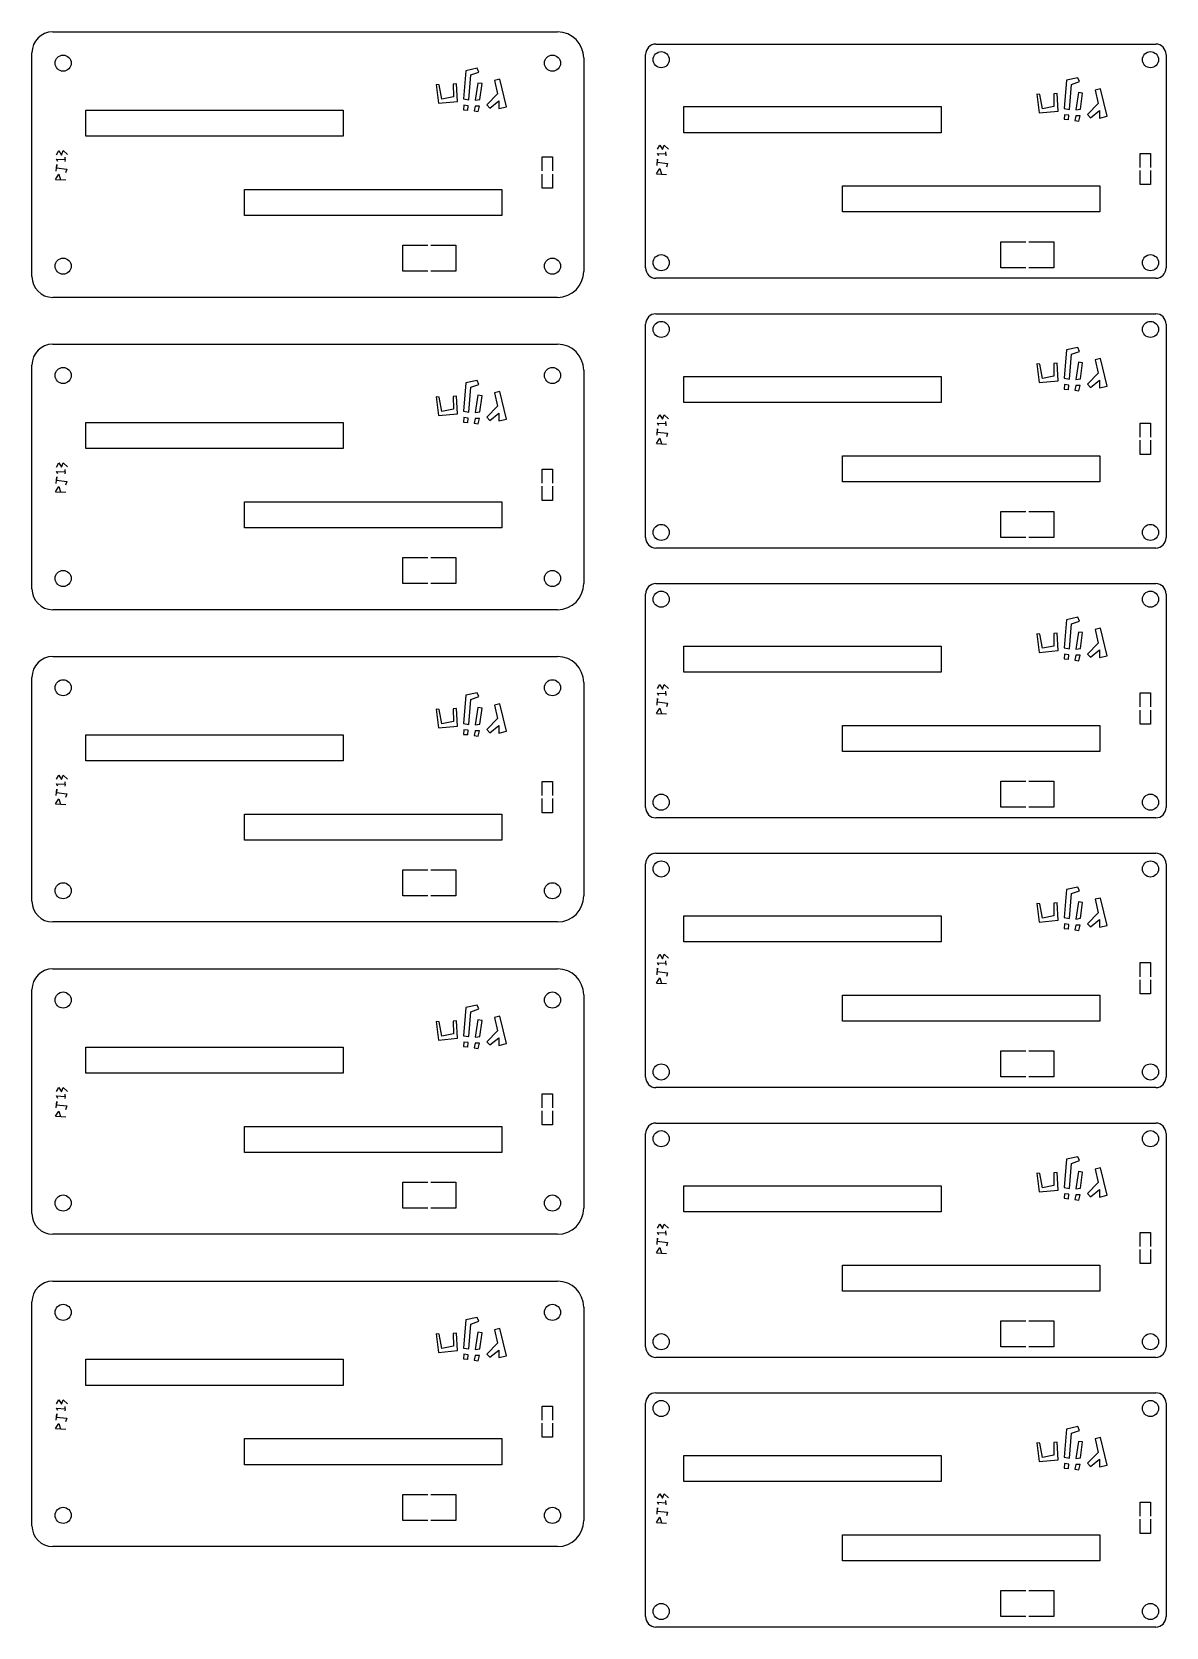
# Model space of a CAD drawing. Header units: inches. Extents: x 130 to 348, y 114 to 420.
import ezdxf

# ---------------------------------------------------------------- set-up
doc = ezdxf.new("R2010")
doc.units = ezdxf.units.IN
doc.header["$MEASUREMENT"] = 0
doc.layers.add('1', color=7, linetype='Continuous')
doc.layers.add('2_1', color=7, linetype='Continuous')

# ---------------------------------------------------------------- blocks, each defined once
blk = doc.blocks.new('*U8')
at = {"layer": '1'}
for p, q in [((-49, 25.5), (48, 25.5)), ((-53, -21.5), (-53, 21.5)), ((32.53, 18.53), (30.37, 18.05)), ((32.85, 17.79), (32.53, 18.53)), ((53, 20.5), (53, -20.5)), ((25.23, 15.32), (24.64, 15.38)), ((24.64, 15.38), (25.13, 11.79)), ((28.55, 15.5), (27.9, 15.45)), ((27.9, 15.45), (27.96, 13.01)), ((28.73, 12.15), (28.55, 15.5)), ((30.37, 18.05), (29.92, 12.64)), ((30.95, 12.47), (31.32, 17.26)), ((31.32, 17.26), (32.85, 17.79)), ((32.66, 15.68), (32.18, 12.38)), ((33.47, 15.59), (32.66, 15.68)), ((33.04, 12.52), (33.47, 15.59)), ((36.92, 16.42), (35.86, 16.17)), ((35.86, 16.17), (36.47, 13.58)), ((38.15, 11.13), (36.92, 16.42)), ((25.77, 12.57), (25.23, 15.32)), ((27.96, 13.01), (25.77, 12.57)), ((29.92, 12.64), (30.95, 12.47)), ((32.18, 12.38), (33.04, 12.52)), ((36.47, 13.58), (34.38, 11.46)), ((34.98, 10.87), (36.69, 12.26)), ((36.69, 12.26), (36.69, 10.8)), ((-42.67, 5.48), (-42.67, 10.48)), ((-42.67, 10.48), (6.78, 10.48)), ((6.78, 10.48), (6.78, 5.48)), ((25.13, 11.79), (28.73, 12.15)), ((29.97, 11.44), (29.9, 10.55)), ((29.9, 10.55), (30.74, 10.49)), ((30.81, 11.32), (29.97, 11.44)), ((30.74, 10.46), (30.81, 11.32)), ((32.18, 11.23), (31.97, 10.32)), ((31.97, 10.32), (32.7, 10.18)), ((32.99, 11.23), (32.18, 11.23)), ((32.7, 10.18), (32.99, 11.23)), ((34.38, 11.46), (34.98, 10.87)), ((36.69, 10.8), (38.15, 11.13)), ((6.78, 5.48), (-42.67, 5.48)), ((-48.32, -1.23), (-48.24, 0.01)), ((-48.24, 0.01), (-48.28, -0.61)), ((-48.25, 1.91), (-47.82, 2.71)), ((-48, 0.62), (-48.25, 1.07)), ((-48.25, 1.07), (-46.64, 0.99)), ((-47.82, 2.71), (-47.29, 1.85)), ((-47.29, 1.85), (-46.98, 2.71)), ((-46.98, 2.71), (-46.16, 1.93)), ((-46.64, 0.99), (-46.66, 0.59)), ((-46.64, 0.99), (-46.62, 1.41)), ((-48.46, -2.83), (-47.8, -1.82)), ((-48.46, -2.83), (-46.51, -2.95)), ((-48.28, -0.61), (-46.3, -0.85)), ((-47.8, -1.82), (-47.49, -2.89)), ((-46.3, -0.85), (-46.54, -1.56)), ((-12.19, -9.76), (-12.19, -4.76)), ((-12.19, -4.76), (37.26, -4.76)), ((37.26, -4.76), (37.26, -9.76)), ((37.26, -9.76), (-12.16, -9.76)), ((48, -25.5), (-49, -25.5))]:
    blk.add_line(p, q, dxfattribs=at)
for centre in [(-47, 19.5), (47, 19.5), (-47, -19.5), (47, -19.5)]:
    blk.add_circle(centre, 1.55, dxfattribs=at)
for centre, radius, start, end in [((-49, 21.5), 4, 90, 180), ((48, 20.5), 5, 0, 90), ((48, -20.5), 5, 270, 0), ((-49, -21.5), 4, 180, 270)]:
    blk.add_arc(centre, radius, start, end, dxfattribs=at)
at = {"layer": '2_1'}
for p, q in [((45, -1.2), (45, 1.5)), ((45, 1.5), (47, 1.5)), ((47, 1.5), (47, -1.2)), ((45, -4.5), (45, -1.8)), ((47, -1.8), (47, -4.5)), ((47, -4.5), (45, -4.5)), ((18.26, -20.46), (18.26, -15.46)), ((18.26, -15.46), (23.04, -15.46)), ((23.64, -15.46), (28.42, -15.46)), ((28.42, -15.46), (28.42, -20.46)), ((23.04, -20.46), (18.26, -20.46)), ((28.42, -20.46), (23.64, -20.46))]:
    blk.add_line(p, q, dxfattribs=at)
blk = doc.blocks.new('*U9')
at = {"layer": '1', "color": 0, "linetype": 'ByBlock', "lineweight": -2, "transparency": 16777216}
for p in [(0, 0), (0, -60), (0, -120), (0, -180), (0, -240)]:
    blk.add_blockref('*U8', p, dxfattribs=at)
blk = doc.blocks.new('*U10')
at = {"layer": '1'}
for p, q in [((30.87, 15.55), (30.43, 10.14)), ((33.04, 16.02), (30.87, 15.55)), ((33.35, 15.29), (33.04, 16.02)), ((25.73, 12.81), (25.15, 12.87)), ((25.15, 12.87), (25.63, 9.29)), ((26.27, 10.07), (25.73, 12.81)), ((29.05, 13), (28.41, 12.94)), ((28.41, 12.94), (28.46, 10.5)), ((29.24, 9.64), (29.05, 13)), ((31.45, 9.96), (31.82, 14.76)), ((31.82, 14.76), (33.35, 15.29)), ((33.16, 13.18), (32.68, 9.88)), ((33.97, 13.08), (33.16, 13.18)), ((33.54, 10.02), (33.97, 13.08)), ((37.42, 13.91), (36.37, 13.67)), ((36.37, 13.67), (36.97, 11.07)), ((38.65, 8.63), (37.42, 13.91)), ((25.63, 9.29), (29.24, 9.64)), ((28.46, 10.5), (26.27, 10.07)), ((30.43, 10.14), (31.45, 9.96)), ((32.68, 9.88), (33.54, 10.02)), ((36.97, 11.07), (34.88, 8.96)), ((35.49, 8.36), (37.2, 9.76)), ((37.2, 9.76), (37.2, 8.29)), ((30.47, 8.93), (30.4, 8.05)), ((30.4, 8.05), (31.25, 7.98)), ((31.31, 8.82), (30.47, 8.93)), ((31.24, 7.96), (31.31, 8.82)), ((32.68, 8.73), (32.47, 7.82)), ((32.47, 7.82), (33.21, 7.68)), ((33.5, 8.73), (32.68, 8.73)), ((33.21, 7.68), (33.5, 8.73)), ((34.88, 8.96), (35.49, 8.36)), ((37.2, 8.29), (38.65, 8.63)), ((-47.72, 2.32), (-47.28, 3.11)), ((-47.28, 3.11), (-46.75, 2.25)), ((-46.75, 2.25), (-46.44, 3.11)), ((-46.44, 3.11), (-45.62, 2.33)), ((-47.78, -0.83), (-47.7, 0.41)), ((-47.7, 0.41), (-47.74, -0.21)), ((-47.46, 1.03), (-47.72, 1.48)), ((-47.72, 1.48), (-46.1, 1.4)), ((-46.1, 1.4), (-46.12, 1)), ((-46.1, 1.4), (-46.08, 1.82)), ((45, -1.2), (45, 1.5)), ((45, 1.5), (47, 1.5)), ((47, 1.5), (47, -1.2)), ((-47.93, -2.43), (-47.26, -1.41)), ((-47.93, -2.43), (-45.97, -2.54)), ((-47.74, -0.21), (-45.76, -0.44)), ((-47.26, -1.41), (-46.95, -2.48)), ((-45.76, -0.44), (-46.01, -1.15)), ((45, -4.5), (45, -1.8)), ((47, -1.8), (47, -4.5)), ((47, -4.5), (45, -4.5)), ((18.26, -20.46), (18.26, -15.46)), ((18.26, -15.46), (23.04, -15.46)), ((23.64, -15.46), (28.42, -15.46)), ((28.42, -15.46), (28.42, -20.46)), ((23.04, -20.46), (18.26, -20.46)), ((28.42, -20.46), (23.64, -20.46))]:
    blk.add_line(p, q, dxfattribs=at)
at = {"layer": '2_1'}
for p, q in [((-48, 22.5), (48, 22.5)), ((-50, -20.5), (-50, 20.5)), ((50, 20.5), (50, -20.5)), ((-42.67, 5.48), (-42.67, 10.48)), ((-42.67, 10.48), (6.78, 10.48)), ((6.78, 10.48), (6.78, 5.48)), ((6.78, 5.48), (-42.67, 5.48)), ((-12.19, -9.76), (-12.19, -4.76)), ((-12.19, -4.76), (37.26, -4.76)), ((37.26, -4.76), (37.26, -9.76)), ((37.26, -9.76), (-12.19, -9.76)), ((48, -22.5), (-48, -22.5))]:
    blk.add_line(p, q, dxfattribs=at)
at = {"layer": '2_1', "const_width": 0.065}
blk.add_lwpolyline([(-50, 20.47, 1), (-50, 20.53)], format="xyb", dxfattribs=at)
at = {"layer": '2_1'}
for centre in [(-47, 19.5), (47, 19.5), (-47, -19.5), (47, -19.5)]:
    blk.add_circle(centre, 1.55, dxfattribs=at)
for centre, start, end in [((-48, 20.5), 90, 180), ((48, 20.5), 0, 90), ((-48, -20.5), 180, 270), ((48, -20.5), 270, 0)]:
    blk.add_arc(centre, 2, start, end, dxfattribs=at)
blk = doc.blocks.new('*U11')
at = {"layer": '1', "color": 0, "linetype": 'ByBlock', "lineweight": -2, "transparency": 16777216}
for p in [(0, 0), (0, -51.82), (0, -103.65), (0, -155.47), (0, -207.3), (0, -259.12)]:
    blk.add_blockref('*U10', p, dxfattribs=at)

msp = doc.modelspace()

# ---------------------------------------------------------------- block references
at = {"layer": '1'}
for name, p in [('*U9', (183.3, 394.48)), ('*U11', (298.19, 395.14))]:
    msp.add_blockref(name, p, dxfattribs=at)

doc.saveas('drawing.dxf')
